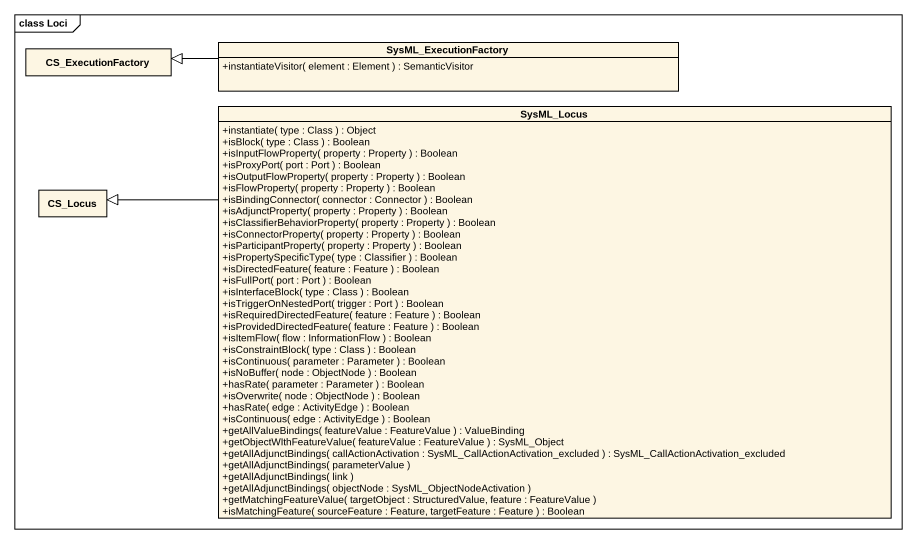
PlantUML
@startuml
mainframe class Loci
hide circle
hide empty members
skinparam classAttributeIconSize 0
class CS_ExecutionFactory
class SysML_ExecutionFactory {
  +instantiateVisitor( element : Element ) : SemanticVisitor
}
class SysML_Locus {
  +instantiate( type : Class ) : Object
  +isBlock( type : Class ) : Boolean
  +isInputFlowProperty( property : Property ) : Boolean
  +isProxyPort( port : Port ) : Boolean
  +isOutputFlowProperty( property : Property ) : Boolean
  +isFlowProperty( property : Property ) : Boolean
  +isBindingConnector( connector : Connector ) : Boolean
  +isAdjunctProperty( property : Property ) : Boolean
  +isClassifierBehaviorProperty( property : Property ) : Boolean
  +isConnectorProperty( property : Property ) : Boolean
  +isParticipantProperty( property : Property ) : Boolean
  +isPropertySpecificType( type : Classifier ) : Boolean
  +isDirectedFeature( feature : Feature ) : Boolean
  +isFullPort( port : Port ) : Boolean
  +isInterfaceBlock( type : Class ) : Boolean
  +isTriggerOnNestedPort( trigger : Port ) : Boolean
  +isRequiredDirectedFeature( feature : Feature ) : Boolean
  +isProvidedDirectedFeature( feature : Feature ) : Boolean
  +isItemFlow( flow : InformationFlow ) : Boolean
  +isConstraintBlock( type : Class ) : Boolean
  +isContinuous( parameter : Parameter ) : Boolean
  +isNoBuffer( node : ObjectNode ) : Boolean
  +hasRate( parameter : Parameter ) : Boolean
  +isOverwrite( node : ObjectNode ) : Boolean
  +hasRate( edge : ActivityEdge ) : Boolean
  +isContinuous( edge : ActivityEdge ) : Boolean
  +getAllValueBindings( featureValue : FeatureValue ) : ValueBinding
  +getObjectWIthFeatureValue( featureValue : FeatureValue ) : SysML_Object
  +getAllAdjunctBindings( callActionActivation : SysML_CallActionActivation_excluded ) : SysML_CallActionActivation_excluded
  +getAllAdjunctBindings( parameterValue )
  +getAllAdjunctBindings( link )
  +getAllAdjunctBindings( objectNode : SysML_ObjectNodeActivation )
  +getMatchingFeatureValue( targetObject : StructuredValue, feature : FeatureValue )
  +isMatchingFeature( sourceFeature : Feature, targetFeature : Feature ) : Boolean
}
class CS_Locus
SysML_ExecutionFactory -left-|> CS_ExecutionFactory
SysML_Locus -left-|> CS_Locus
@enduml
